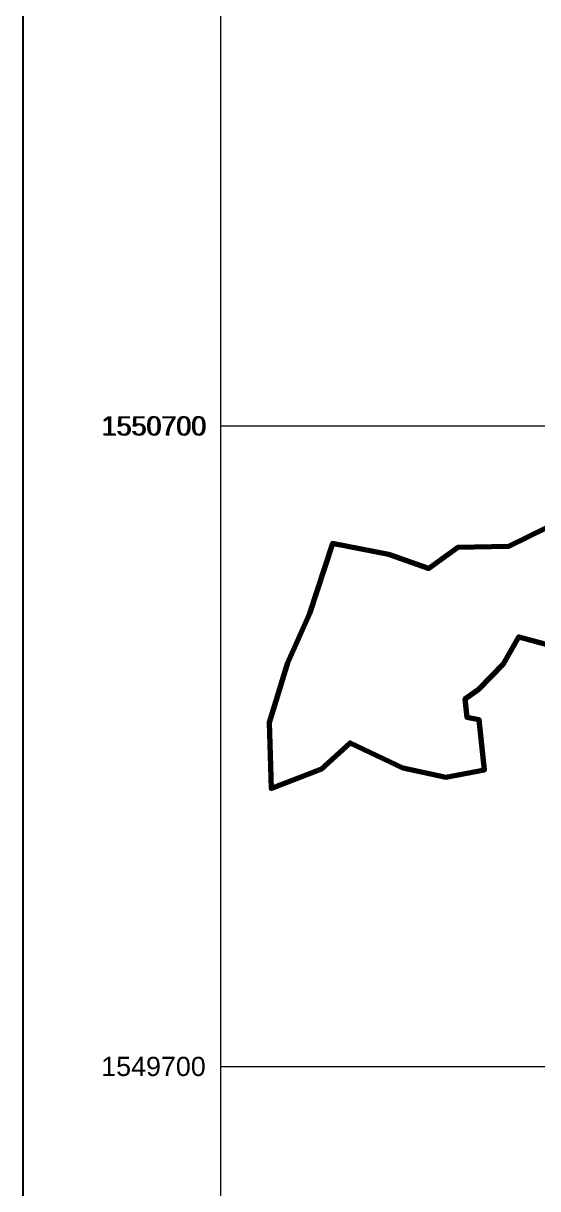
# Model space of a CAD drawing. Header units: metres. Extents: x 166708 to 226832, y 1503833 to 1555994.
# Drawn here: x 218692 to 219495, y 1549509 to 1551328 of the extents above; entities that cross this region are included whole.
import ezdxf

# ---------------------------------------------------------------- set-up
doc = ezdxf.new("R2010")
doc.units = ezdxf.units.M
doc.header["$MEASUREMENT"] = 0
for name, color, linetype in [('FINAL STAGE -2 BOUNDARY', 1, 'Continuous'), ('GRID', 8, 'Continuous'), ('Schematic presentation CT', 6, 'Continuous')]:
    doc.layers.add(name, color=color, linetype=linetype)
doc.layers.add('Revised Grid', color=7, linetype='Continuous', lineweight=0)
doc.styles.get("Standard").update_dxf_attribs({"font": 'arial.ttf'})

msp = doc.modelspace()

# ---------------------------------------------------------------- linework, layer by layer
at = {"layer": 'FINAL STAGE -2 BOUNDARY', "lineweight": 80}
msp.add_lwpolyline([(219508.60085, 1550540.71025), (219449.19517, 1550511.44116), (219369.5021, 1550510.19797), (219324.35371, 1550477.19912), (219262.27977, 1550498.9309), (219174.42175, 1550516.08188), (219138.65812, 1550406.98888), (219104.08545, 1550330.01547), (219075.95347, 1550237.114), (219078.82007, 1550133.89446), (219157.00281, 1550164.23989), (219202.06597, 1550205.40193), (219284.20595, 1550165.89884), (219351.40073, 1550151.56056), (219411.97073, 1550162.94627), (219403.50252, 1550241.02844), (219384.91387, 1550244.83281), (219381.76496, 1550273.83938), (219403.11343, 1550289.1113), (219441.44038, 1550328.3303), (219465.41694, 1550370.505), (219552.00942, 1550346.97157)], dxfattribs=at)
at = {"layer": 'GRID', "linetype": 'Continuous', "lineweight": 0}
msp.add_line((219000, 1555700), (219000, 1546975.58718), dxfattribs=at)
at = {"layer": 'Revised Grid', "color": 252, "linetype": 'Continuous'}
for p, q in [((219000, 1555700), (219000, 1546975.58718)), ((219000, 1550700), (226560, 1550700)), ((219000, 1549700), (226560, 1549700))]:
    msp.add_line(p, q, dxfattribs=at)
at = {"layer": 'Schematic presentation CT', "color": 7}
msp.add_lwpolyline([(218692.00572, 1555993.5), (226832.00572, 1555993.5), (226832.00572, 1546773.22485), (218692.00572, 1546773.22485)], close=True, dxfattribs=at)

# ---------------------------------------------------------------- texts
at = {"layer": 'GRID', "linetype": 'Continuous', "lineweight": 0}
for s, p in [('1550700', (218813.57282, 1550685.03652)), ('1550700', (218815.17013, 1550684.75021)), ('1549700', (218813.57282, 1549685.03652))]:
    msp.add_text(s, height=30, dxfattribs=at).set_placement(p)

doc.saveas('drawing.dxf')
